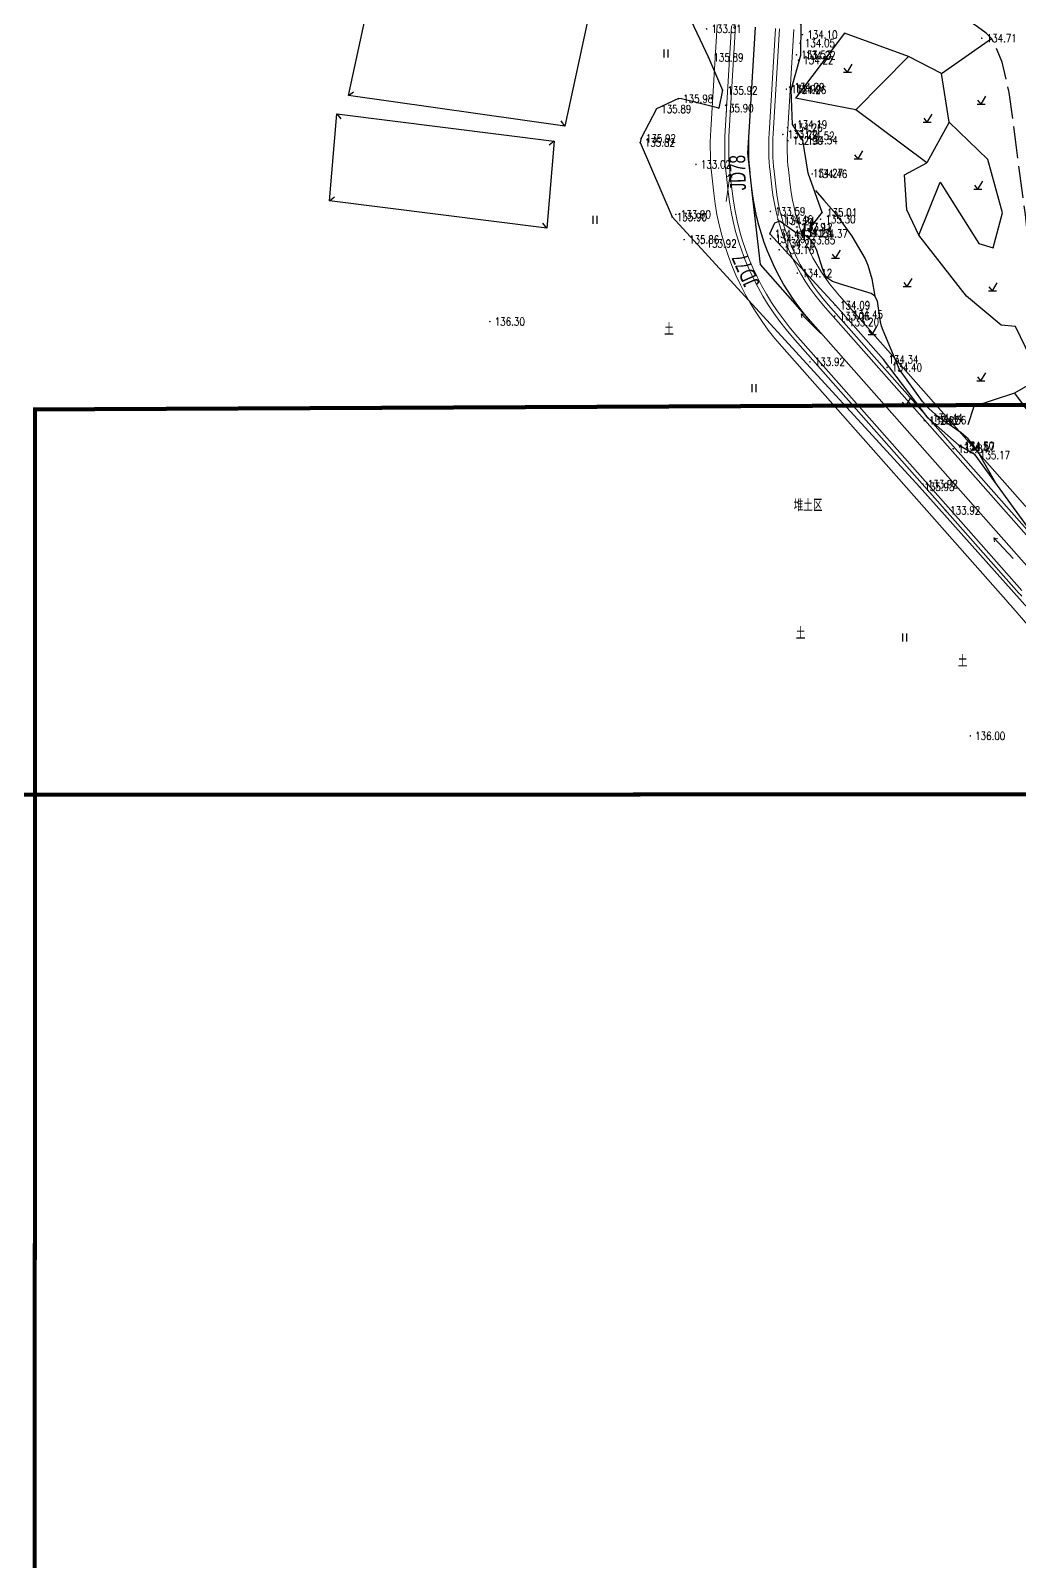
# Model space of a CAD drawing. Extents: x 529262 to 576451, y 2694391 to 2717535.
# Drawn here: x 562691.6 to 562815.1, y 2710457.1 to 2710648.3 of the extents above; entities that cross this region are included whole.
import ezdxf
from ezdxf.enums import TextEntityAlignment as Align

# ---------------------------------------------------------------- set-up
doc = ezdxf.new("R2010")
doc.units = 0
doc.linetypes.add('DASHED', pattern=[19.05, 12.7, -6.35])
doc.linetypes.add('X3', pattern=[5, 4, -1])
for name, color, linetype in [('DLSS', 4, 'Continuous'), ('DMTZ', 8, 'Continuous'), ('GCD', 8, 'Continuous'), ('JMD', 8, 'Continuous'), ('ZBTZ', 8, 'Continuous'), ('ZJ', 7, 'Continuous'), ('交点标注', 3, 'Continuous'), ('道路中线_04护管挡墙', 7, 'Continuous')]:
    doc.layers.add(name, color=color, linetype=linetype)
doc.layers.add('SXSS', color=5, linetype='Continuous', lineweight=0)
doc.styles.add('EICAD', font='fsdb_e.shx', dxfattribs={"width": 0.707, "height": 2, "bigfont": 'tjhzf.shx'})
doc.styles.add('HZ', font='rs.shx', dxfattribs={"width": 0.8, "bigfont": 'hztxt.shx'})
doc.linetypes.add('10421', pattern='A,2,[150,AAA.SHX,S=0.5,R=0,X=0,Y=0.5],1e-11', length=2)
doc.linetypes.add('10422', pattern='A,0.75,[150,AAA.SHX,S=0.5,R=0,X=0,Y=0.5],1.5,[177,AAA.SHX,S=1,R=0,X=0,Y=0.4],0.75', length=3)
doc.linetypes.add('1161', pattern='A,0,[149,AAA.SHX,S=0.15,R=0,X=0,Y=0],-1.6', length=1.6)

# ---------------------------------------------------------------- blocks, each defined once
blk = doc.blocks.new('GC200')
at = {"linetype": 'Continuous', "const_width": 0.2, "flags": 128}
blk.add_lwpolyline([(-0.1, 0, 1), (0.1, 0, 1)], format="xyb", close=True, dxfattribs=at)
blk = doc.blocks.new('gc086')
at = {"color": 8}
for p, q in [((0, 0), (7, 0)), ((7, 0), (6.18, 0.57)), ((7, 0), (6.18, -0.57))]:
    blk.add_line(p, q, dxfattribs=at)
blk = doc.blocks.new('gc123')
at = {"color": 8}
for p, q in [((-1, 0), (1, 0)), ((0, 0), (-0.8, 1)), ((0, 0), (1.2, 2))]:
    blk.add_line(p, q, dxfattribs=at)
blk = doc.blocks.new('gc121')
at = {"color": 8}
for p, q in [((-0.5, -1), (-0.5, 1)), ((0.5, -1), (0.5, 1))]:
    blk.add_line(p, q, dxfattribs=at)

msp = doc.modelspace()

# ---------------------------------------------------------------- linework, layer by layer
at = {"const_width": 0.5}
for points in [[(562598.829, 2711123.986), (562446.582, 2711123.874), (562446.587, 2710552.781), (562978.372, 2710552.956), (562978.226, 2710625.113), (563223.964, 2710625.037), (563223.849, 2711063.295), (562599.05, 2711060.81), (562598.829, 2711123.986)], [(562692.153, 2710600.99), (562692.05, 2709884.417), (563017.764, 2709884.409), (563017.604, 2709957.522), (563263.473, 2709957.617), (563263.248, 2710603.642), (562692.153, 2710600.99)]]:
    msp.add_lwpolyline(points, dxfattribs=at)
at = {"layer": 'DLSS', "color": 8, "linetype": 'X3', "elevation": 135.479, "flags": 128}
msp.add_lwpolyline([(562825.784, 2710606.944), (562822.877, 2710608), (562821.422, 2710608.927), (562820.004, 2710609.978), (562819.498, 2710610.438), (562818.805, 2710611.323), (562817.778, 2710613.034), (562817.26, 2710614.199), (562816.776, 2710616.958), (562815.897, 2710625.325), (562814.64, 2710634.693), (562813.876, 2710640.59), (562813.314, 2710642.974), (562812.993, 2710644.362), (562812.139, 2710646.461), (562811.64, 2710647.32), (562810.965, 2710647.99), (562809.891, 2710648.803), (562805.736, 2710651.759), (562803.953, 2710653.052), (562802.772, 2710653.679), (562795.403, 2710656.115), (562792.23, 2710657.203), (562789.296, 2710657.952), (562788.561, 2710657.647), (562785.869, 2710655.483), (562784.612, 2710654.263), (562783.452, 2710653.39)], dxfattribs=at)
at = {"layer": 'DMTZ', "linetype": '10421', "flags": 128}
for points in [[(562974.75, 2710442.749), (562972.221, 2710448.106), (562970.53, 2710457.924), (562970.588, 2710462.816), (562968.785, 2710465.91), (562965.618, 2710470.107), (562964.715, 2710471.076), (562964.683, 2710472.686), (562965.951, 2710474.902), (562968.103, 2710485.167), (562969.614, 2710489.535), (562971.349, 2710495.807), (562974.751, 2710500.717), (562975.789, 2710507.824), (562974.879, 2710510.167), (562971.31, 2710515.179), (562964.213, 2710518.086), (562956.712, 2710519.931), (562939.506, 2710518.475), (562935.726, 2710518.126), (562931.762, 2710518.288), (562929.3, 2710519.315), (562919.688, 2710517.249), (562916.468, 2710514.965), (562910.131, 2710508.998), (562907.098, 2710503.349), (562906.436, 2710502.096), (562904.175, 2710500.572), (562900.581, 2710500.839), (562896.864, 2710503.212), (562892.174, 2710509.435), (562890.793, 2710510.72), (562889.538, 2710511.732), (562887.479, 2710514.751), (562882.949, 2710523.099), (562882.932, 2710525.189), (562882.238, 2710527.399), (562883.799, 2710533.091), (562883.971, 2710540.381), (562884.533, 2710541.159), (562880.615, 2710548.025), (562877.384, 2710551.024), (562873.585, 2710553.819), (562871.27, 2710555.417), (562866.187, 2710554.863), (562864.035, 2710554.128), (562862.653, 2710554.187), (562854.416, 2710552.946), (562849.3, 2710552.984), (562844.828, 2710554.167), (562838.817, 2710556.934), (562838.273, 2710558.715), (562837.129, 2710561.856), (562835.427, 2710564.474), (562828.384, 2710572.825), (562826.351, 2710574.034), (562816.192, 2710586.281), (562809.61, 2710595.308), (562807.629, 2710596.472), (562803.713, 2710599.951), (562798.177, 2710607.245), (562792.142, 2710614.012), (562783.976, 2710622.925), (562784.583, 2710624.318), (562785.211, 2710624.551), (562787.2, 2710623.094), (562788.779, 2710623.401), (562790.508, 2710625.592), (562788.742, 2710630.515), (562788.088, 2710634.638), (562786.78, 2710636.602), (562786.639, 2710640.923), (562787.825, 2710645.241), (562787.853, 2710649.099), (562784.409, 2710653.639), (562785.16, 2710656.358), (562788.285, 2710662.328), (562794.012, 2710668.105), (562797.95, 2710670.849), (562807.487, 2710674.38), (562815.068, 2710676.668), (562817.722, 2710679.886), (562819.808, 2710683.864), (562817.75, 2710692.913), (562819.815, 2710697.495), (562820.162, 2710700.927), (562819.299, 2710705.399), (562817.923, 2710708.322), (562815.977, 2710712.962), (562813.994, 2710719.447), (562811.415, 2710723.52), (562810.681, 2710763.291), (562817.676, 2710808.528), (562821.871, 2710812.379)], [(562803.04, 2710601.977), (562800.178, 2710605.975), (562798.108, 2710610.85), (562797.927, 2710611.414), (562797.779, 2710611.953), (562797.397, 2710614.521), (562797.072, 2710615.156), (562796.598, 2710615.469), (562792.668, 2710616.697), (562791.774, 2710616.981), (562791.179, 2710617.378), (562790.883, 2710617.721), (562790.571, 2710618.474), (562789.799, 2710620.965), (562789.334, 2710621.854), (562788.909, 2710622.331), (562788.377, 2710622.701), (562787.2, 2710623.094)]]:
    msp.add_lwpolyline(points, dxfattribs=at)
at = {"layer": 'DMTZ', "linetype": '10422', "flags": 128}
msp.add_lwpolyline([(562774.212, 2710659.058), (562774.948, 2710658.85), (562773.876, 2710654.834), (562773.763, 2710650.331), (562776.313, 2710644.972), (562778.065, 2710640.858), (562777.579, 2710638.643), (562772.915, 2710639.797), (562772.536, 2710639.824), (562769.797, 2710638.537), (562767.88, 2710634.865), (562767.749, 2710634.342), (562771.746, 2710625.044), (562802.672, 2710591.321), (562820.681, 2710571.127), (562823.678, 2710567.531), (562829.421, 2710560.166), (562830.631, 2710558.287), (562838.78, 2710550.322), (562839.97, 2710549.4), (562841.557, 2710548.639)], dxfattribs=at)
at = {"layer": 'DMTZ', "linetype": '10421'}
msp.add_lwpolyline([(562812.175, 2710591.79), (562809.94, 2710595.736), (562808.746, 2710597.338), (562807.849, 2710598.079), (562805.037, 2710600.026), (562803.842, 2710601.106), (562803.04, 2710601.977)], dxfattribs=at)
at = {"layer": 'JMD', "linetype": 'Continuous'}
for p, q in [((562731.306, 2710640.213), (562731.963, 2710640.67)), ((562729.856, 2710637.9), (562730.36, 2710637.279)), ((562758.333, 2710636.384), (562757.877, 2710637.041)), ((562757.015, 2710634.508), (562756.394, 2710634.004)), ((562728.951, 2710627.045), (562729.572, 2710627.549)), ((562756.11, 2710623.652), (562755.606, 2710624.274))]:
    msp.add_line(p, q, dxfattribs=at)
at = {"layer": 'JMD', "linetype": 'Continuous', "flags": 128}
for points in [[(562734.13, 2710653.112), (562761.157, 2710649.283), (562758.333, 2710636.384), (562731.306, 2710640.213)], [(562729.856, 2710637.9), (562757.015, 2710634.508), (562756.11, 2710623.652), (562728.951, 2710627.045)]]:
    msp.add_lwpolyline(points, close=True, dxfattribs=at)
at = {"layer": 'ZBTZ', "linetype": '1161'}
for points in [[(562805.247, 2710629.372), (562810.082, 2710621.715), (562811.847, 2710621.188), (562813.025, 2710625.533), (562811.174, 2710632.195), (562806.347, 2710636.866), (562805.386, 2710642.971), (562801.266, 2710645.07), (562793.273, 2710648.016), (562787.183, 2710639.866)], [(562802.58, 2710622.748), (562801.061, 2710625.939), (562800.771, 2710630.291), (562803.57, 2710631.781), (562794.72, 2710638.412), (562787.183, 2710639.866)], [(562824.538, 2710607.397), (562817.763, 2710604.886), (562814.64, 2710611.331), (562812.87, 2710611.507), (562808.545, 2710615.139), (562802.58, 2710622.748)], [(562817.763, 2710604.886), (562814.544, 2710603.009), (562809.43, 2710601.364), (562808.696, 2710599.051)]]:
    msp.add_lwpolyline(points, dxfattribs=at)
at = {"layer": 'ZBTZ', "linetype": '1161', "flags": 128}
for points, elevation in [([(562805.386, 2710642.971), (562811.64, 2710647.32)], 135.783), ([(562789.678, 2710628.352), (562790.685, 2710627.121), (562791.955, 2710625.733), (562792.59, 2710624.885), (562794.216, 2710622.639), (562795.882, 2710619.791), (562796.195, 2710619.027), (562796.713, 2710617.302), (562797.072, 2710615.156)], 135.038), ([(562802.58, 2710622.748), (562805.247, 2710629.372)], 134.975), ([(562814.544, 2710603.009), (562817.757, 2710598.645), (562818.553, 2710598.139), (562819.315, 2710598.035), (562820.608, 2710598.558), (562822.024, 2710599.371), (562823.595, 2710600.241), (562824.956, 2710600.731), (562825.377, 2710600.899), (562825.896, 2710600.9), (562827.986, 2710600.479), (562832.217, 2710599.673), (562832.66, 2710599.441), (562835.698, 2710596.26), (562836.84, 2710593.953), (562837.454, 2710593.311), (562838.833, 2710592.492), (562839.723, 2710592.614), (562840.849, 2710592.775), (562841.345, 2710592.985)], 135.516)]:
    msp.add_lwpolyline(points, dxfattribs=dict(at, elevation=elevation))
for points in [[(562801.266, 2710645.07), (562794.72, 2710638.412)], [(562806.347, 2710636.866), (562803.57, 2710631.781)]]:
    msp.add_lwpolyline(points, dxfattribs=at)
at = {"layer": '交点标注', "linetype": 'DASHED'}
for p, q in [((562781.216, 2710633.022), (562781.375, 2710635.624)), ((562781.507, 2710630.432), (562781.216, 2710633.022)), ((562782.781, 2710619.113), (562781.729, 2710628.459)), ((562788.98, 2710612.041), (562782.781, 2710619.113))]:
    msp.add_line(p, q, dxfattribs=at)
at = {"layer": '道路中线_04护管挡墙', "color": 8, "lineweight": 0}
for points in [[(562830.734, 2710557.202), (562814.064, 2710576.483, 0.002775), (562813.733, 2710576.86), (562785.462, 2710608.834, -0.1541937), (562776.951, 2710627.994), (562776.737, 2710629.895, -0.0433601), (562776.584, 2710635.917), (562777.389, 2710649.033, -0.1509697)], [(562815.425, 2710577.66, 0.002775), (562815.082, 2710578.053), (562786.811, 2710610.027, -0.1541937), (562778.74, 2710628.195), (562778.526, 2710630.096, -0.0433601), (562778.381, 2710635.807), (562779.185, 2710648.923, -0.1509697)], [(562815.457, 2710578.384), (562787.185, 2710610.358, -0.1541937), (562779.237, 2710628.251), (562779.023, 2710630.152, -0.0433601), (562778.88, 2710635.777), (562779.685, 2710648.892, -0.1509697)], [(562819.202, 2710581.696), (562790.931, 2710613.67, -0.1541937), (562784.205, 2710628.81), (562783.991, 2710630.711, -0.0433601), (562783.871, 2710635.47), (562784.675, 2710648.586, -0.1509697)], [(562819.577, 2710582.027), (562791.306, 2710614.001, -0.1541937), (562784.702, 2710628.866), (562784.488, 2710630.767, -0.0433601), (562784.37, 2710635.44), (562785.174, 2710648.556, -0.1509697)], [(562820.925, 2710583.219), (562792.654, 2710615.193, -0.1541937), (562786.491, 2710629.068), (562786.277, 2710630.969, -0.0433601), (562786.166, 2710635.33), (562786.971, 2710648.445, -0.1509697)]]:
    msp.add_lwpolyline(points, format="xyb", dxfattribs=at)
at = {"layer": '道路中线_04护管挡墙', "color": 1}
msp.add_lwpolyline([(562817.329, 2710580.04), (562789.058, 2710612.014, -0.1541937), (562781.721, 2710628.531), (562781.507, 2710630.432, -0.0433601), (562781.375, 2710635.624), (562782.18, 2710648.739, -0.1509697)], format="xyb", dxfattribs=at)

# ---------------------------------------------------------------- block references
at = {"layer": 'GCD', "color": 3, "linetype": 'Continuous'}
ref = msp.add_blockref('GC200', (562776.062, 2710648.526, 133.314), dxfattribs=dict(at, xscale=0.5, yscale=0.5, zscale=0.5))
ref.add_attrib('height', '133.31', dxfattribs={"linetype": 'Continuous', "height": 1, "style": 'HZ', "width": 0.8}).set_placement((562776.662, 2710648.526, 133.314), align=Align.MIDDLE_LEFT)
at = {"layer": 'GCD', "linetype": 'Continuous'}
ref = msp.add_blockref('GC200', (562787.729, 2710646.753, 134.048), dxfattribs=dict(at, xscale=0.5, yscale=0.5, zscale=0.5))
ref.add_attrib('height', '134.05', dxfattribs={"linetype": 'Continuous', "height": 1, "style": 'HZ', "width": 0.8}).set_placement((562788.329, 2710646.753, 134.048), align=Align.MIDDLE_LEFT)
ref = msp.add_blockref('GC200', (562788.041, 2710647.813, 134.103), dxfattribs=dict(at, xscale=0.5, yscale=0.5, zscale=0.5))
ref.add_attrib('height', '134.10', dxfattribs={"linetype": 'Continuous', "height": 1, "style": 'HZ', "width": 0.8}).set_placement((562788.641, 2710647.813, 134.103), align=Align.MIDDLE_LEFT)
at = {"layer": 'GCD', "color": 3, "linetype": 'Continuous'}
ref = msp.add_blockref('GC200', (562810.437, 2710647.363, 134.713), dxfattribs=dict(at, xscale=0.5, yscale=0.5, zscale=0.5))
ref.add_attrib('height', '134.71', dxfattribs={"linetype": 'Continuous', "height": 1, "style": 'HZ', "width": 0.8}).set_placement((562811.037, 2710647.363, 134.713), align=Align.MIDDLE_LEFT)
ref = msp.add_blockref('GC200', (562776.301, 2710644.956, 135.891), dxfattribs=dict(at, xscale=0.5, yscale=0.5, zscale=0.5))
ref.add_attrib('height', '135.89', dxfattribs={"linetype": 'Continuous', "height": 1, "style": 'HZ', "width": 0.8}).set_placement((562776.901, 2710644.956, 135.891), align=Align.MIDDLE_LEFT)
at = {"layer": 'GCD', "linetype": 'Continuous'}
ref = msp.add_blockref('GC200', (562787.287, 2710645.297, 133.53), dxfattribs=dict(at, xscale=0.5, yscale=0.5, zscale=0.5))
ref.add_attrib('height', '133.53', dxfattribs={"linetype": 'Continuous', "height": 1, "style": 'HZ', "width": 0.8}).set_placement((562787.887, 2710645.297, 133.53), align=Align.MIDDLE_LEFT)
ref = msp.add_blockref('GC200', (562787.539, 2710644.628, 134.219), dxfattribs=dict(at, xscale=0.5, yscale=0.5, zscale=0.5))
ref.add_attrib('height', '134.22', dxfattribs={"linetype": 'Continuous', "height": 1, "style": 'HZ', "width": 0.8}).set_placement((562788.139, 2710644.628, 134.219), align=Align.MIDDLE_LEFT)
at = {"layer": 'GCD', "color": 3, "linetype": 'Continuous'}
ref = msp.add_blockref('GC200', (562787.813, 2710645.225, 134.219), dxfattribs=dict(at, xscale=0.5, yscale=0.5, zscale=0.5))
ref.add_attrib('height', '134.22', dxfattribs={"linetype": 'Continuous', "height": 1, "style": 'HZ', "width": 0.8}).set_placement((562788.413, 2710645.225, 134.219), align=Align.MIDDLE_LEFT)
ref = msp.add_blockref('GC200', (562778.053, 2710640.842, 135.917), dxfattribs=dict(at, xscale=0.5, yscale=0.5, zscale=0.5))
ref.add_attrib('height', '135.92', dxfattribs={"linetype": 'Continuous', "height": 1, "style": 'HZ', "width": 0.8}).set_placement((562778.653, 2710640.842, 135.917), align=Align.MIDDLE_LEFT)
at = {"layer": 'GCD', "linetype": 'Continuous'}
ref = msp.add_blockref('GC200', (562786.019, 2710640.999, 132.985), dxfattribs=dict(at, xscale=0.5, yscale=0.5, zscale=0.5))
ref.add_attrib('height', '132.99', dxfattribs={"linetype": 'Continuous', "height": 1, "style": 'HZ', "width": 0.8}).set_placement((562786.619, 2710640.999, 132.985), align=Align.MIDDLE_LEFT)
ref = msp.add_blockref('GC200', (562786.422, 2710641.256, 134.285), dxfattribs=dict(at, xscale=0.5, yscale=0.5, zscale=0.5))
ref.add_attrib('height', '134.29', dxfattribs={"linetype": 'Continuous', "height": 1, "style": 'HZ', "width": 0.8}).set_placement((562787.022, 2710641.256, 134.285), align=Align.MIDDLE_LEFT)
at = {"layer": 'GCD', "color": 3, "linetype": 'Continuous'}
ref = msp.add_blockref('GC200', (562786.627, 2710640.907, 134.262), dxfattribs=dict(at, xscale=0.5, yscale=0.5, zscale=0.5))
ref.add_attrib('height', '134.26', dxfattribs={"linetype": 'Continuous', "height": 1, "style": 'HZ', "width": 0.8}).set_placement((562787.227, 2710640.907, 134.262), align=Align.MIDDLE_LEFT)
ref = msp.add_blockref('GC200', (562772.524, 2710639.808, 135.982), dxfattribs=dict(at, xscale=0.5, yscale=0.5, zscale=0.5))
ref.add_attrib('height', '135.98', dxfattribs={"linetype": 'Continuous', "height": 1, "style": 'HZ', "width": 0.8}).set_placement((562773.124, 2710639.808, 135.982), align=Align.MIDDLE_LEFT)
ref = msp.add_blockref('GC200', (562769.785, 2710638.521, 135.887), dxfattribs=dict(at, xscale=0.5, yscale=0.5, zscale=0.5))
ref.add_attrib('height', '135.89', dxfattribs={"linetype": 'Continuous', "height": 1, "style": 'HZ', "width": 0.8}).set_placement((562770.385, 2710638.521, 135.887), align=Align.MIDDLE_LEFT)
ref = msp.add_blockref('GC200', (562777.567, 2710638.627, 135.895), dxfattribs=dict(at, xscale=0.5, yscale=0.5, zscale=0.5))
ref.add_attrib('height', '135.90', dxfattribs={"linetype": 'Continuous', "height": 1, "style": 'HZ', "width": 0.8}).set_placement((562778.167, 2710638.627, 135.895), align=Align.MIDDLE_LEFT)
at = {"layer": 'GCD', "linetype": 'Continuous'}
ref = msp.add_blockref('GC200', (562785.586, 2710635.353, 133.221), dxfattribs=dict(at, xscale=0.5, yscale=0.5, zscale=0.5))
ref.add_attrib('height', '133.22', dxfattribs={"linetype": 'Continuous', "height": 1, "style": 'HZ', "width": 0.8}).set_placement((562786.186, 2710635.353, 133.221), align=Align.MIDDLE_LEFT)
ref = msp.add_blockref('GC200', (562786.176, 2710636.181, 134.264), dxfattribs=dict(at, xscale=0.5, yscale=0.5, zscale=0.5))
ref.add_attrib('height', '134.26', dxfattribs={"linetype": 'Continuous', "height": 1, "style": 'HZ', "width": 0.8}).set_placement((562786.776, 2710636.181, 134.264), align=Align.MIDDLE_LEFT)
at = {"layer": 'GCD', "color": 3, "linetype": 'Continuous'}
ref = msp.add_blockref('GC200', (562786.768, 2710636.586, 134.185), dxfattribs=dict(at, xscale=0.5, yscale=0.5, zscale=0.5))
ref.add_attrib('height', '134.19', dxfattribs={"linetype": 'Continuous', "height": 1, "style": 'HZ', "width": 0.8}).set_placement((562787.368, 2710636.586, 134.185), align=Align.MIDDLE_LEFT)
at = {"layer": 'GCD', "linetype": 'Continuous'}
ref = msp.add_blockref('GC200', (562787.682, 2710635.16, 134.523), dxfattribs=dict(at, xscale=0.5, yscale=0.5, zscale=0.5))
ref.add_attrib('height', '134.52', dxfattribs={"linetype": 'Continuous', "height": 1, "style": 'HZ', "width": 0.8}).set_placement((562788.282, 2710635.16, 134.523), align=Align.MIDDLE_LEFT)
at = {"layer": 'GCD', "color": 3, "linetype": 'Continuous'}
ref = msp.add_blockref('GC200', (562767.737, 2710634.326, 135.822), dxfattribs=dict(at, xscale=0.5, yscale=0.5, zscale=0.5))
ref.add_attrib('height', '135.82', dxfattribs={"linetype": 'Continuous', "height": 1, "style": 'HZ', "width": 0.8}).set_placement((562768.337, 2710634.326, 135.822), align=Align.MIDDLE_LEFT)
ref = msp.add_blockref('GC200', (562767.868, 2710634.849, 135.919), dxfattribs=dict(at, xscale=0.5, yscale=0.5, zscale=0.5))
ref.add_attrib('height', '135.92', dxfattribs={"linetype": 'Continuous', "height": 1, "style": 'HZ', "width": 0.8}).set_placement((562768.468, 2710634.849, 135.919), align=Align.MIDDLE_LEFT)
ref = msp.add_blockref('GC200', (562786.221, 2710634.574, 132.9), dxfattribs=dict(at, xscale=0.5, yscale=0.5, zscale=0.5))
ref.add_attrib('height', '132.90', dxfattribs={"linetype": 'Continuous', "height": 1, "style": 'HZ', "width": 0.8}).set_placement((562786.821, 2710634.574, 132.9), align=Align.MIDDLE_LEFT)
ref = msp.add_blockref('GC200', (562788.076, 2710634.622, 134.537), dxfattribs=dict(at, xscale=0.5, yscale=0.5, zscale=0.5))
ref.add_attrib('height', '134.54', dxfattribs={"linetype": 'Continuous', "height": 1, "style": 'HZ', "width": 0.8}).set_placement((562788.676, 2710634.622, 134.537), align=Align.MIDDLE_LEFT)
at = {"layer": 'GCD', "linetype": 'Continuous'}
ref = msp.add_blockref('GC200', (562774.736, 2710631.596, 133.02), dxfattribs=dict(at, xscale=0.5, yscale=0.5, zscale=0.5))
ref.add_attrib('height', '133.02', dxfattribs={"linetype": 'Continuous', "height": 1, "style": 'HZ', "width": 0.8}).set_placement((562775.336, 2710631.596, 133.02), align=Align.MIDDLE_LEFT)
at = {"layer": 'GCD', "color": 3, "linetype": 'Continuous'}
ref = msp.add_blockref('GC200', (562788.73, 2710630.499, 134.269), dxfattribs=dict(at, xscale=0.5, yscale=0.5, zscale=0.5))
ref.add_attrib('height', '134.27', dxfattribs={"linetype": 'Continuous', "height": 1, "style": 'HZ', "width": 0.8}).set_placement((562789.33, 2710630.499, 134.269), align=Align.MIDDLE_LEFT)
at = {"layer": 'GCD', "linetype": 'Continuous'}
ref = msp.add_blockref('GC200', (562789.254, 2710630.407, 134.459), dxfattribs=dict(at, xscale=0.5, yscale=0.5, zscale=0.5))
ref.add_attrib('height', '134.46', dxfattribs={"linetype": 'Continuous', "height": 1, "style": 'HZ', "width": 0.8}).set_placement((562789.854, 2710630.407, 134.459), align=Align.MIDDLE_LEFT)
at = {"layer": 'GCD', "color": 3, "linetype": 'Continuous'}
ref = msp.add_blockref('GC200', (562784.029, 2710625.726, 133.592), dxfattribs=dict(at, xscale=0.5, yscale=0.5, zscale=0.5))
ref.add_attrib('height', '133.59', dxfattribs={"linetype": 'Continuous', "height": 1, "style": 'HZ', "width": 0.8}).set_placement((562784.629, 2710625.726, 133.592), align=Align.MIDDLE_LEFT)
ref = msp.add_blockref('GC200', (562790.496, 2710625.576, 135.007), dxfattribs=dict(at, xscale=0.5, yscale=0.5, zscale=0.5))
ref.add_attrib('height', '135.01', dxfattribs={"linetype": 'Continuous', "height": 1, "style": 'HZ', "width": 0.8}).set_placement((562791.096, 2710625.576, 135.007), align=Align.MIDDLE_LEFT)
ref = msp.add_blockref('GC200', (562771.734, 2710625.028, 135.895), dxfattribs=dict(at, xscale=0.5, yscale=0.5, zscale=0.5))
ref.add_attrib('height', '135.90', dxfattribs={"linetype": 'Continuous', "height": 1, "style": 'HZ', "width": 0.8}).set_placement((562772.334, 2710625.028, 135.895), align=Align.MIDDLE_LEFT)
at = {"layer": 'GCD', "linetype": 'Continuous'}
ref = msp.add_blockref('GC200', (562772.221, 2710625.357, 133.9), dxfattribs=dict(at, xscale=0.5, yscale=0.5, zscale=0.5))
ref.add_attrib('height', '133.90', dxfattribs={"linetype": 'Continuous', "height": 1, "style": 'HZ', "width": 0.8}).set_placement((562772.821, 2710625.357, 133.9), align=Align.MIDDLE_LEFT)
ref = msp.add_blockref('GC200', (562784.968, 2710624.73, 134.458), dxfattribs=dict(at, xscale=0.5, yscale=0.5, zscale=0.5))
ref.add_attrib('height', '134.46', dxfattribs={"linetype": 'Continuous', "height": 1, "style": 'HZ', "width": 0.8}).set_placement((562785.568, 2710624.73, 134.458), align=Align.MIDDLE_LEFT)
at = {"layer": 'GCD', "color": 3, "linetype": 'Continuous'}
ref = msp.add_blockref('GC200', (562785.199, 2710624.535, 134.238), dxfattribs=dict(at, xscale=0.5, yscale=0.5, zscale=0.5))
ref.add_attrib('height', '134.24', dxfattribs={"linetype": 'Continuous', "height": 1, "style": 'HZ', "width": 0.8}).set_placement((562785.799, 2710624.535, 134.238), align=Align.MIDDLE_LEFT)
at = {"layer": 'GCD', "linetype": 'Continuous'}
ref = msp.add_blockref('GC200', (562787.288, 2710623.78, 132.911), dxfattribs=dict(at, xscale=0.5, yscale=0.5, zscale=0.5))
ref.add_attrib('height', '132.91', dxfattribs={"linetype": 'Continuous', "height": 1, "style": 'HZ', "width": 0.8}).set_placement((562787.888, 2710623.78, 132.911), align=Align.MIDDLE_LEFT)
at = {"layer": 'GCD', "color": 3, "linetype": 'Continuous'}
ref = msp.add_blockref('GC200', (562787.414, 2710623.78, 133.12), dxfattribs=dict(at, xscale=0.5, yscale=0.5, zscale=0.5))
ref.add_attrib('height', '133.12', dxfattribs={"linetype": 'Continuous', "height": 1, "style": 'HZ', "width": 0.8}).set_placement((562788.014, 2710623.78, 133.12), align=Align.MIDDLE_LEFT)
at = {"layer": 'GCD', "linetype": 'Continuous'}
ref = msp.add_blockref('GC200', (562790.302, 2710624.751, 135.299), dxfattribs=dict(at, xscale=0.5, yscale=0.5, zscale=0.5))
ref.add_attrib('height', '135.30', dxfattribs={"linetype": 'Continuous', "height": 1, "style": 'HZ', "width": 0.8}).set_placement((562790.902, 2710624.751, 135.299), align=Align.MIDDLE_LEFT)
at = {"layer": 'GCD', "color": 3, "linetype": 'Continuous'}
ref = msp.add_blockref('GC200', (562773.263, 2710622.201, 135.861), dxfattribs=dict(at, xscale=0.5, yscale=0.5, zscale=0.5))
ref.add_attrib('height', '135.86', dxfattribs={"linetype": 'Continuous', "height": 1, "style": 'HZ', "width": 0.8}).set_placement((562773.863, 2710622.201, 135.861), align=Align.MIDDLE_LEFT)
at = {"layer": 'GCD', "linetype": 'Continuous'}
ref = msp.add_blockref('GC200', (562775.453, 2710621.705, 133.92), dxfattribs=dict(at, xscale=0.5, yscale=0.5, zscale=0.5))
ref.add_attrib('height', '133.92', dxfattribs={"linetype": 'Continuous', "height": 1, "style": 'HZ', "width": 0.8}).set_placement((562776.053, 2710621.705, 133.92), align=Align.MIDDLE_LEFT)
at = {"layer": 'GCD', "color": 3, "linetype": 'Continuous'}
ref = msp.add_blockref('GC200', (562783.964, 2710622.909, 134.412), dxfattribs=dict(at, xscale=0.5, yscale=0.5, zscale=0.5))
ref.add_attrib('height', '134.41', dxfattribs={"linetype": 'Continuous', "height": 1, "style": 'HZ', "width": 0.8}).set_placement((562784.564, 2710622.909, 134.412), align=Align.MIDDLE_LEFT)
at = {"layer": 'GCD', "linetype": 'Continuous'}
ref = msp.add_blockref('GC200', (562784.052, 2710622.312, 134.294), dxfattribs=dict(at, xscale=0.5, yscale=0.5, zscale=0.5))
ref.add_attrib('height', '134.29', dxfattribs={"linetype": 'Continuous', "height": 1, "style": 'HZ', "width": 0.8}).set_placement((562784.652, 2710622.312, 134.294), align=Align.MIDDLE_LEFT)
ref = msp.add_blockref('GC200', (562785.239, 2710621.702, 134.256), dxfattribs=dict(at, xscale=0.5, yscale=0.5, zscale=0.5))
ref.add_attrib('height', '134.26', dxfattribs={"linetype": 'Continuous', "height": 1, "style": 'HZ', "width": 0.8}).set_placement((562785.839, 2710621.702, 134.256), align=Align.MIDDLE_LEFT)
at = {"layer": 'GCD', "color": 3, "linetype": 'Continuous'}
ref = msp.add_blockref('GC200', (562787.188, 2710623.078, 134.112), dxfattribs=dict(at, xscale=0.5, yscale=0.5, zscale=0.5))
ref.add_attrib('height', '134.11', dxfattribs={"linetype": 'Continuous', "height": 1, "style": 'HZ', "width": 0.8}).set_placement((562787.788, 2710623.078, 134.112), align=Align.MIDDLE_LEFT)
at = {"layer": 'GCD', "linetype": 'Continuous'}
ref = msp.add_blockref('GC200', (562787.326, 2710623.058, 134.229), dxfattribs=dict(at, xscale=0.5, yscale=0.5, zscale=0.5))
ref.add_attrib('height', '134.23', dxfattribs={"linetype": 'Continuous', "height": 1, "style": 'HZ', "width": 0.8}).set_placement((562787.926, 2710623.058, 134.229), align=Align.MIDDLE_LEFT)
at = {"layer": 'GCD', "color": 3, "linetype": 'Continuous'}
ref = msp.add_blockref('GC200', (562787.763, 2710622.152, 133.848), dxfattribs=dict(at, xscale=0.5, yscale=0.5, zscale=0.5))
ref.add_attrib('height', '133.85', dxfattribs={"linetype": 'Continuous', "height": 1, "style": 'HZ', "width": 0.8}).set_placement((562788.363, 2710622.152, 133.848), align=Align.MIDDLE_LEFT)
at = {"layer": 'GCD', "linetype": 'Continuous'}
ref = msp.add_blockref('GC200', (562789.34, 2710622.954, 134.367), dxfattribs=dict(at, xscale=0.5, yscale=0.5, zscale=0.5))
ref.add_attrib('height', '134.37', dxfattribs={"linetype": 'Continuous', "height": 1, "style": 'HZ', "width": 0.8}).set_placement((562789.94, 2710622.954, 134.367), align=Align.MIDDLE_LEFT)
ref = msp.add_blockref('GC200', (562785.131, 2710620.932, 133.161), dxfattribs=dict(at, xscale=0.5, yscale=0.5, zscale=0.5))
ref.add_attrib('height', '133.16', dxfattribs={"linetype": 'Continuous', "height": 1, "style": 'HZ', "width": 0.8}).set_placement((562785.731, 2710620.932, 133.161), align=Align.MIDDLE_LEFT)
ref = msp.add_blockref('GC200', (562787.385, 2710618.019, 134.124), dxfattribs=dict(at, xscale=0.5, yscale=0.5, zscale=0.5))
ref.add_attrib('height', '134.12', dxfattribs={"linetype": 'Continuous', "height": 1, "style": 'HZ', "width": 0.8}).set_placement((562787.985, 2710618.019, 134.124), align=Align.MIDDLE_LEFT)
at = {"layer": 'GCD', "color": 3, "linetype": 'Continuous'}
ref = msp.add_blockref('GC200', (562792.13, 2710613.996, 134.091), dxfattribs=dict(at, xscale=0.5, yscale=0.5, zscale=0.5))
ref.add_attrib('height', '134.09', dxfattribs={"linetype": 'Continuous', "height": 1, "style": 'HZ', "width": 0.8}).set_placement((562792.73, 2710613.996, 134.091), align=Align.MIDDLE_LEFT)
ref = msp.add_blockref('GC200', (562792.066, 2710612.657, 133.064), dxfattribs=dict(at, xscale=0.5, yscale=0.5, zscale=0.5))
ref.add_attrib('height', '133.06', dxfattribs={"linetype": 'Continuous', "height": 1, "style": 'HZ', "width": 0.8}).set_placement((562792.666, 2710612.657, 133.064), align=Align.MIDDLE_LEFT)
at = {"layer": 'GCD', "linetype": 'Continuous'}
ref = msp.add_blockref('GC200', (562793.718, 2710612.859, 134.448), dxfattribs=dict(at, xscale=0.5, yscale=0.5, zscale=0.5))
ref.add_attrib('height', '134.45', dxfattribs={"linetype": 'Continuous', "height": 1, "style": 'HZ', "width": 0.8}).set_placement((562794.318, 2710612.859, 134.448), align=Align.MIDDLE_LEFT)
at = {"layer": 'GCD', "color": 3, "linetype": 'Continuous'}
ref = msp.add_blockref('GC200', (562748.985, 2710611.966, 136.303), dxfattribs=dict(at, xscale=0.5, yscale=0.5, zscale=0.5))
ref.add_attrib('height', '136.30', dxfattribs={"linetype": 'Continuous', "height": 1, "style": 'HZ', "width": 0.8}).set_placement((562749.585, 2710611.966, 136.303), align=Align.MIDDLE_LEFT)
at = {"layer": 'GCD', "linetype": 'Continuous'}
ref = msp.add_blockref('GC200', (562793.233, 2710611.907, 133.201), dxfattribs=dict(at, xscale=0.5, yscale=0.5, zscale=0.5))
ref.add_attrib('height', '133.20', dxfattribs={"linetype": 'Continuous', "height": 1, "style": 'HZ', "width": 0.8}).set_placement((562793.833, 2710611.907, 133.201), align=Align.MIDDLE_LEFT)
ref = msp.add_blockref('GC200', (562788.973, 2710606.944, 133.92), dxfattribs=dict(at, xscale=0.5, yscale=0.5, zscale=0.5))
ref.add_attrib('height', '133.92', dxfattribs={"linetype": 'Continuous', "height": 1, "style": 'HZ', "width": 0.8}).set_placement((562789.573, 2710606.944, 133.92), align=Align.MIDDLE_LEFT)
at = {"layer": 'GCD', "color": 3, "linetype": 'Continuous'}
ref = msp.add_blockref('GC200', (562798.165, 2710607.229, 134.339), dxfattribs=dict(at, xscale=0.5, yscale=0.5, zscale=0.5))
ref.add_attrib('height', '134.34', dxfattribs={"linetype": 'Continuous', "height": 1, "style": 'HZ', "width": 0.8}).set_placement((562798.765, 2710607.229, 134.339), align=Align.MIDDLE_LEFT)
at = {"layer": 'GCD', "linetype": 'Continuous'}
ref = msp.add_blockref('GC200', (562798.604, 2710606.231, 134.397), dxfattribs=dict(at, xscale=0.5, yscale=0.5, zscale=0.5))
ref.add_attrib('height', '134.40', dxfattribs={"linetype": 'Continuous', "height": 1, "style": 'HZ', "width": 0.8}).set_placement((562799.204, 2710606.231, 134.397), align=Align.MIDDLE_LEFT)
ref = msp.add_blockref('GC200', (562803.259, 2710599.6, 132.62), dxfattribs=dict(at, xscale=0.5, yscale=0.5, zscale=0.5))
ref.add_attrib('height', '132.62', dxfattribs={"linetype": 'Continuous', "height": 1, "style": 'HZ', "width": 0.8}).set_placement((562803.859, 2710599.6, 132.62), align=Align.MIDDLE_LEFT)
at = {"layer": 'GCD', "color": 3, "linetype": 'Continuous'}
ref = msp.add_blockref('GC200', (562803.701, 2710599.935, 134.439), dxfattribs=dict(at, xscale=0.5, yscale=0.5, zscale=0.5))
ref.add_attrib('height', '134.44', dxfattribs={"linetype": 'Continuous', "height": 1, "style": 'HZ', "width": 0.8}).set_placement((562804.301, 2710599.935, 134.439), align=Align.MIDDLE_LEFT)
at = {"layer": 'GCD', "linetype": 'Continuous'}
ref = msp.add_blockref('GC200', (562804.136, 2710599.658, 134.56), dxfattribs=dict(at, xscale=0.5, yscale=0.5, zscale=0.5))
ref.add_attrib('height', '134.56', dxfattribs={"linetype": 'Continuous', "height": 1, "style": 'HZ', "width": 0.8}).set_placement((562804.736, 2710599.658, 134.56), align=Align.MIDDLE_LEFT)
at = {"layer": 'GCD', "color": 3, "linetype": 'Continuous'}
ref = msp.add_blockref('GC200', (562806.864, 2710596.076, 132.839), dxfattribs=dict(at, xscale=0.5, yscale=0.5, zscale=0.5))
ref.add_attrib('height', '132.84', dxfattribs={"linetype": 'Continuous', "height": 1, "style": 'HZ', "width": 0.8}).set_placement((562807.464, 2710596.076, 132.839), align=Align.MIDDLE_LEFT)
ref = msp.add_blockref('GC200', (562807.617, 2710596.456, 134.502), dxfattribs=dict(at, xscale=0.5, yscale=0.5, zscale=0.5))
ref.add_attrib('height', '134.50', dxfattribs={"linetype": 'Continuous', "height": 1, "style": 'HZ', "width": 0.8}).set_placement((562808.217, 2710596.456, 134.502), align=Align.MIDDLE_LEFT)
at = {"layer": 'GCD', "linetype": 'Continuous'}
ref = msp.add_blockref('GC200', (562807.673, 2710596.306, 134.571), dxfattribs=dict(at, xscale=0.5, yscale=0.5, zscale=0.5))
ref.add_attrib('height', '134.57', dxfattribs={"linetype": 'Continuous', "height": 1, "style": 'HZ', "width": 0.8}).set_placement((562808.273, 2710596.306, 134.571), align=Align.MIDDLE_LEFT)
at = {"layer": 'GCD', "color": 3, "linetype": 'Continuous'}
ref = msp.add_blockref('GC200', (562809.598, 2710595.292, 135.171), dxfattribs=dict(at, xscale=0.5, yscale=0.5, zscale=0.5))
ref.add_attrib('height', '135.17', dxfattribs={"linetype": 'Continuous', "height": 1, "style": 'HZ', "width": 0.8}).set_placement((562810.198, 2710595.292, 135.171), align=Align.MIDDLE_LEFT)
ref = msp.add_blockref('GC200', (562802.66, 2710591.305, 135.925), dxfattribs=dict(at, xscale=0.5, yscale=0.5, zscale=0.5))
ref.add_attrib('height', '135.93', dxfattribs={"linetype": 'Continuous', "height": 1, "style": 'HZ', "width": 0.8}).set_placement((562803.26, 2710591.305, 135.925), align=Align.MIDDLE_LEFT)
at = {"layer": 'GCD', "linetype": 'Continuous'}
ref = msp.add_blockref('GC200', (562803.078, 2710591.666, 133.92), dxfattribs=dict(at, xscale=0.5, yscale=0.5, zscale=0.5))
ref.add_attrib('height', '133.92', dxfattribs={"linetype": 'Continuous', "height": 1, "style": 'HZ', "width": 0.8}).set_placement((562803.678, 2710591.666, 133.92), align=Align.MIDDLE_LEFT)
ref = msp.add_blockref('GC200', (562805.883, 2710588.377, 133.92), dxfattribs=dict(at, xscale=0.5, yscale=0.5, zscale=0.5))
ref.add_attrib('height', '133.92', dxfattribs={"linetype": 'Continuous', "height": 1, "style": 'HZ', "width": 0.8}).set_placement((562806.483, 2710588.377, 133.92), align=Align.MIDDLE_LEFT)
at = {"layer": 'GCD', "color": 3, "linetype": 'Continuous'}
ref = msp.add_blockref('GC200', (562809.004, 2710560.206, 136.003), dxfattribs=dict(at, xscale=0.5, yscale=0.5, zscale=0.5))
ref.add_attrib('height', '136.00', dxfattribs={"linetype": 'Continuous', "height": 1, "style": 'HZ', "width": 0.8}).set_placement((562809.604, 2710560.206, 136.003), align=Align.MIDDLE_LEFT)
at = {"layer": 'SXSS', "color": 8, "linetype": 'Continuous'}
for p, xscale, yscale, zscale, rotation in [((562778.49, 2710626.967), 0.500000000065064, 0.500000000065064, 0.500000000065064, 81.3205077340472), ((562790.347, 2710610.459), 0.5000000000115565, 0.5000000000115565, 0.5000000000115565, 135.0211822768663), ((562814.348, 2710582.381), 0.5000000000649149, 0.5000000000649149, 0.5000000000649149, 133.0795992616682)]:
    msp.add_blockref('gc086', p, dxfattribs=dict(at, xscale=xscale, yscale=yscale, zscale=zscale, rotation=rotation))
at = {"layer": 'ZBTZ', "linetype": 'Continuous', "xscale": 0.5, "yscale": 0.5}
for name, p in [('gc121', (562771.027, 2710645.444)), ('gc123', (562793.653, 2710643.115)), ('gc123', (562810.344, 2710639.135)), ('gc123', (562803.622, 2710636.874)), ('gc123', (562794.981, 2710632.312)), ('gc123', (562809.949, 2710628.519)), ('gc121', (562762.133, 2710624.696)), ('gc123', (562792.182, 2710619.905)), ('gc123', (562801.13, 2710616.345)), ('gc123', (562811.757, 2710615.799)), ('gc123', (562796.724, 2710610.333)), ('gc123', (562810.328, 2710604.573)), ('gc121', (562782.019, 2710603.643)), ('gc123', (562800.936, 2710601.394)), ('gc121', (562800.829, 2710572.488))]:
    msp.add_blockref(name, p, dxfattribs=at)

# ---------------------------------------------------------------- texts
at = {"layer": 'SXSS', "color": 8, "linetype": 'Continuous', "style": 'HZ', "width": 0.8}
for p in [(562771.361, 2710611.093), (562787.815, 2710573.118), (562808.054, 2710569.626)]:
    msp.add_text('土', height=1.5, dxfattribs=at).set_placement(p, align=Align.MIDDLE)
at = {"layer": 'ZJ', "color": 8, "linetype": 'Continuous', "style": 'HZ', "width": 0.8}
msp.add_text('堆土区', height=1.5, dxfattribs=at).set_placement((562788.74, 2710589.091), align=Align.MIDDLE)
at = {"layer": '交点标注', "style": 'EICAD', "width": 0.707}
for s, rotation, p in [('JD78', 91.45493, (562779.927, 2710630.563)), ('JD77', 113.82654, (562780.951, 2710618.305))]:
    msp.add_text(s, height=2, rotation=rotation, dxfattribs=at).set_placement(p, align=Align.MIDDLE_CENTER)

doc.saveas('drawing.dxf')
